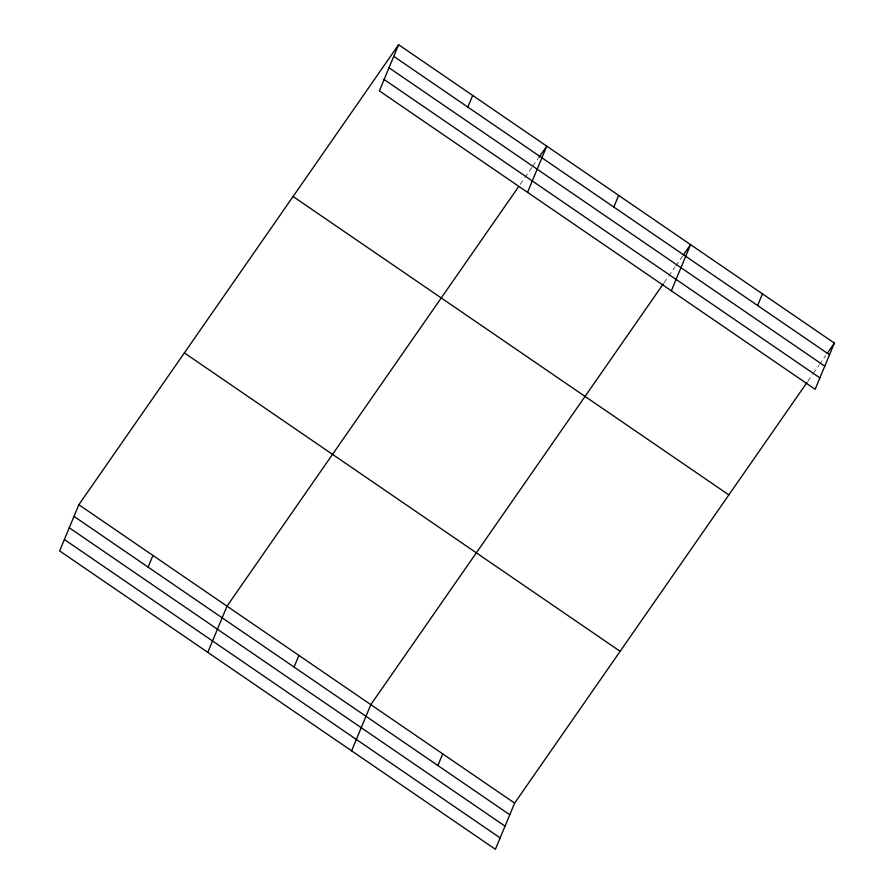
<?xml version="1.0" encoding="UTF-8"?>
<svg xmlns="http://www.w3.org/2000/svg" width="894" height="894" viewBox="0 0 894 894"><rect width="100%" height="100%" fill="white"/><g stroke="black" fill="none" stroke-linecap="round" stroke-linejoin="round"><path stroke-width="0.67" stroke-dasharray="4.47 3.35" d="M520.185 184.387L524.096 178.766M524.879 177.638L531.908 167.513M532.69 166.396L538.166 158.517M663.996 282.85L667.896 277.229M668.678 276.112L674.936 267.116M675.719 265.987L682.748 255.863M807.796 381.325L812.49 374.575M813.272 373.457L818.736 365.579M819.519 364.461L825.777 355.466"/><path stroke-width="1.34" d="M398.601 44.7L379.369 90.886L815.149 389.281L834.37 343.095L398.601 44.7L78.851 504.719L59.63 550.905L495.399 849.3L514.631 803.114L807.014 382.453M148.08 567.098L152.941 555.442M207.788 652.363L227.02 606.166L518.621 186.634M467.83 107.079L472.68 95.423M294.07 667.058L298.92 655.403M527.538 192.344L546.759 146.158L538.948 157.4M351.599 750.826L370.82 704.64L663.214 283.979M613.809 207.039L618.67 195.384M437.87 765.532L442.731 753.877M671.338 290.818L690.57 244.621L683.53 254.745M757.62 305.513L762.47 293.858M827.341 353.208L834.37 343.095M393.751 56.356L829.52 354.75M389.002 67.754L824.782 366.149M384.118 79.499L819.887 377.883M293.087 196.501L728.856 494.896M184.365 352.906L620.145 651.301M78.851 504.719L514.631 803.114M74.001 516.374L509.781 814.758M69.263 527.773L505.032 826.157M64.368 539.507L500.148 837.901"/></g></svg>
